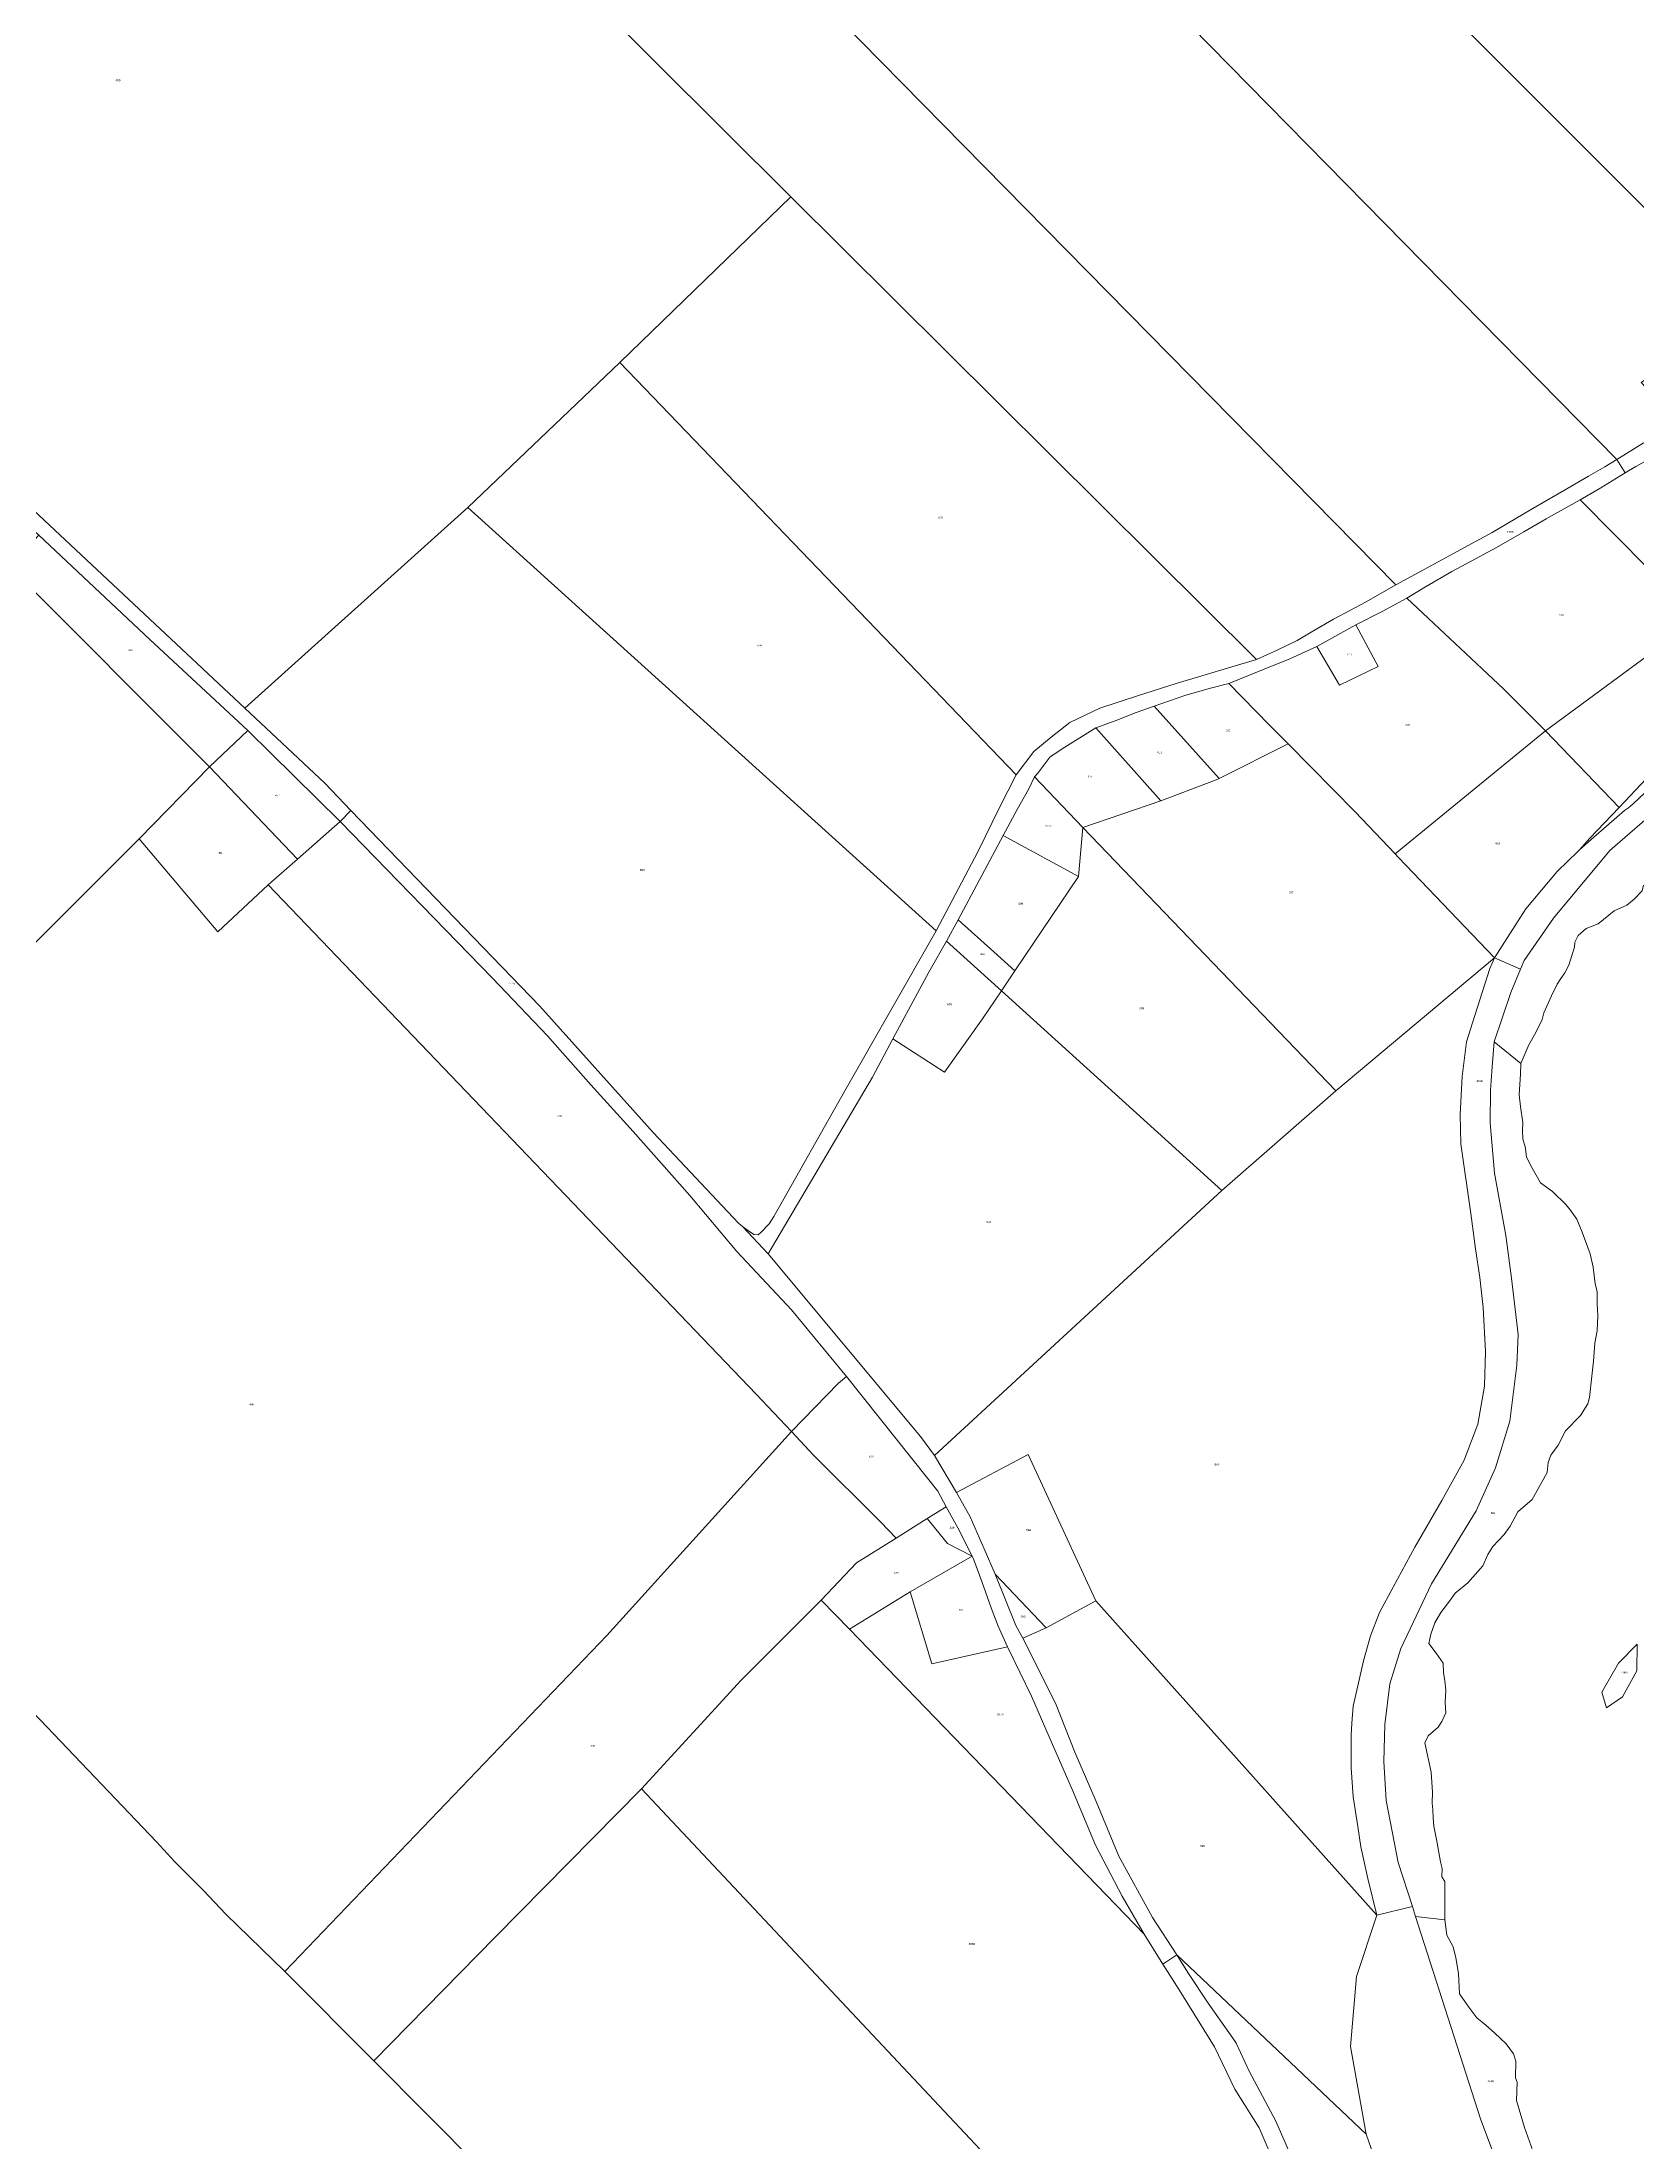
# Model space of a CAD drawing. Header units: metres. Extents: x 208626 to 229755, y 5040476 to 5064226.
# Drawn here: x 216553 to 217748, y 5041454 to 5043026 of the extents above; entities that cross this region are included whole.
import ezdxf

# ---------------------------------------------------------------- set-up
doc = ezdxf.new("R2010")
doc.units = ezdxf.units.M
doc.header["$LTSCALE"] = 0.56
doc.layers.add('6', color=7, linetype='Continuous', lineweight=13)
doc.layers.add('61', color=7, linetype='Continuous')

msp = doc.modelspace()

# ---------------------------------------------------------------- linework, layer by layer
at = {"layer": '6'}
for points in [[(216871.0926, 5043783.6837), (216960.5795, 5043883.7877), (218007.9494, 5042800.6839), (217991.5124, 5042798.7009), (217973.8702, 5042795.9713), (217953.6443, 5042792.7777), (217925.7338, 5042786.5351), (217896.6288, 5042779.2588), (217880.4155, 5042773.7043)], [(216775.5389, 5043686.6132), (216871.0926, 5043783.6837), (217880.4155, 5042773.7043), (217855.6476, 5042766.4009), (217844.7998, 5042762.8108), (217800.133, 5042820.4244), (217772.3545, 5042799.0563), (217779.4772, 5042791.2214), (217749.918, 5042770.9217), (217779.4951, 5042739.4157), (217769.2776, 5042734.9648), (217751.5653, 5042725.6038), (217731.8527, 5042713.4104)], [(216642.3194, 5043559.1192), (216775.5389, 5043686.6132), (217731.8527, 5042713.4104), (217722.9108, 5042707.9233), (217710.5142, 5042700.8105), (217697.5079, 5042693.2912), (217667.2275, 5042675.814), (217638.573, 5042658.7432), (217611.7475, 5042644.3143), (217587.1574, 5042630.9016), (217566.4286, 5042619.5211)], [(216555.6856, 5043465.5546), (216642.3194, 5043559.1192), (217566.4286, 5042619.5211), (217544.3312, 5042606.8885), (217519.8991, 5042593.8447), (217503.1005, 5042584.2156), (217492.5651, 5042578.021), (217477.5532, 5042570.6835), (217462.2414, 5042563.7861), (217113.7689, 5042910.0491)], [(216147.386, 5043041.3303), (216358.1604, 5043254.168), (216555.6856, 5043465.5546), (217113.7689, 5042910.0491), (216985.6387, 5042785.893), (216871.9411, 5042677.3635), (216705.1451, 5042527.3015), (216503.2436, 5042716.097), (216353.0612, 5042851.8041), (216256.2038, 5042936.1589), (216212.7291, 5042975.4583), (216197.0385, 5042989.1642), (216183.5024, 5043002.766), (216161.9514, 5043025.2027), (216152.829, 5043035.3036)], [(216144.4715, 5043028.0069), (216152.829, 5043035.3036), (216161.9514, 5043025.2027), (216183.5024, 5043002.766), (216197.0385, 5042989.1642), (216212.7291, 5042975.4583), (216256.2038, 5042936.1589), (216353.0612, 5042851.8041), (216503.2436, 5042716.097), (216705.1451, 5042527.3015), (216764.8988, 5042471.1007), (216784.5377, 5042450.7316), (216776.4792, 5042442.5358), (216707.3832, 5042510.4738), (216634.1255, 5042578.5806), (216550.9262, 5042656.7822), (216455.4565, 5042743.6963), (216407.5322, 5042786.576), (216367.5366, 5042824.0595), (216275.8508, 5042905.7108), (216253.1008, 5042926.0457), (216204.4983, 5042968.3155), (216175.0134, 5042994.8378), (216157.6293, 5043012.9362)], [(216985.6387, 5042785.893), (217113.7689, 5042910.0491), (217462.2414, 5042563.7861), (217402.0969, 5042545.8352), (217373.7657, 5042536.8923), (217345.0405, 5042527.228), (217322.4605, 5042516.4756), (217308.4825, 5042505.7232), (217295.5796, 5042494.9709), (217282.3426, 5042477.3319)], [(216871.9411, 5042677.3635), (216985.6387, 5042785.893), (217282.3426, 5042477.3319), (217269.7739, 5042453.0366), (217253.6453, 5042419.7042), (217222.5096, 5042360.695)], [(217704.3981, 5042683.1063), (217718.5076, 5042691.572), (217738.0523, 5042703.3074), (217746.0783, 5042708.1266), (217770.0145, 5042721.4549), (217786.9263, 5042731.4973), (217800.3433, 5042736.7227), (217832.1499, 5042747.3487), (217853.0471, 5042753.3905), (217864.4919, 5042757.43), (217888.6714, 5042763.8606), (217962.2498, 5042689.0131), (217827.7343, 5042552.634), (217791.8491, 5042593.791), (217755.9289, 5042631.0251)], [(217574.5898, 5042609.7364), (217588.6994, 5042618.2021), (217608.4528, 5042629.4898), (217622.9248, 5042637.2015), (217641.8246, 5042647.5659), (217662.147, 5042659.3529), (217679.0008, 5042668.9967), (217704.3981, 5042683.1063), (217755.9289, 5042631.0251), (217791.8491, 5042593.791), (217678.3282, 5042510.3477), (217646.9571, 5042541.6793)], [(216705.1451, 5042527.3015), (216871.9411, 5042677.3635), (217222.5096, 5042360.695), (217155.156, 5042242.5821), (217101.0856, 5042146.8302), (217097.3914, 5042141.3692), (217091.4486, 5042135.1052), (217089.2, 5042133.1778), (217085.9876, 5042133.3384), (217081.3298, 5042136.7113), (217077.475, 5042139.2812), (217074.5839, 5042141.8511), (217010.7879, 5042209.7712), (216925.845, 5042304.1701), (216784.5377, 5042450.7316), (216764.8988, 5042471.1007)], [(216528.9783, 5042633.3291), (216550.9262, 5042656.7822), (216634.1255, 5042578.5806), (216707.3832, 5042510.4738), (216678.6046, 5042483.3588)], [(216117.6616, 5042216.8297), (216528.9783, 5042633.3291), (216678.6046, 5042483.3588), (216625.9348, 5042429.4115), (216295.9235, 5042099.6555), (216262.7473, 5042065.5768), (216229.9752, 5042100.0559), (216212.565, 5042118.8316), (216199.934, 5042131.1212), (216188.6686, 5042144.0935), (216146.2249, 5042185.432), (216131.2814, 5042202.4088)], [(217441.4553, 5042545.6862), (217466.7529, 5042555.8986), (217487.2078, 5042564.2471), (217507.4014, 5042573.4632), (217524.1764, 5042544.5675), (217553.1759, 5042558.5679), (217536.4328, 5042589.5918), (217556.1749, 5042599.5678), (217574.5898, 5042609.7364), (217646.9571, 5042541.6793), (217678.3282, 5042510.3477), (217565.9386, 5042418.2904), (217535.9597, 5042449.6779), (217485.9229, 5042500.4947), (217471.9584, 5042514.6768)], [(217507.4014, 5042573.4632), (217536.4328, 5042589.5918), (217553.1759, 5042558.5679), (217524.1764, 5042544.5675)], [(217678.3282, 5042510.3477), (217791.8491, 5042593.791), (217827.7343, 5042552.634), (217733.4978, 5042453.0783)], [(217385.5813, 5042528.857), (217391.2435, 5042530.8702), (217408.6361, 5042536.8092), (217426.8771, 5042541.8997), (217441.4553, 5042545.6862), (217471.9584, 5042514.6768), (217485.9229, 5042500.4947), (217434.2079, 5042474.6361)], [(217703.8371, 5042421.3598), (217711.693, 5042430.0427), (217733.4978, 5042453.0783), (217827.7343, 5042552.634), (217841.6148, 5042535.2524), (217794.933, 5042498.1463), (217765.4077, 5042475.8029), (217743.9588, 5042455.6809), (217740.4505, 5042452.7785), (217737.4556, 5042450.7233), (217731.8644, 5042445.6755), (217712.6173, 5042428.9773)], [(217342.0351, 5042512.6292), (217356.4583, 5042517.7197), (217372.154, 5042524.0829), (217385.5813, 5042528.857), (217434.2079, 5042474.6361), (217432.0688, 5042473.5665), (217390.6614, 5042458.046)], [(216678.6046, 5042483.3588), (216707.3832, 5042510.4738), (216776.4792, 5042442.5358), (216744.3828, 5042414.3369)], [(217295.9357, 5042476.0374), (217298.5249, 5042478.6265), (217307.4072, 5042490.6699), (217316.6491, 5042496.7507), (217342.0351, 5042512.6292), (217390.6614, 5042458.046), (217332.1857, 5042438.0364)], [(217565.9386, 5042418.2904), (217678.3282, 5042510.3477), (217733.4978, 5042453.0783), (217711.693, 5042430.0427), (217703.8371, 5042421.3598), (217702.6099, 5042420.0034), (217687.2057, 5042405.1816), (217663.7859, 5042377.0927), (217640.3505, 5042340.382), (217568.487, 5042415.6222)], [(217332.1857, 5042438.0364), (217390.6614, 5042458.046), (217432.0688, 5042473.5665), (217434.2079, 5042474.6361), (217485.9229, 5042500.4947), (217535.9597, 5042449.6779), (217565.9386, 5042418.2904), (217568.487, 5042415.6222), (217640.3505, 5042340.382), (217521.4954, 5042240.93)], [(216625.9348, 5042429.4115), (216678.6046, 5042483.3588), (216744.3828, 5042414.3369), (216722.4376, 5042395.0565), (216684.9945, 5042359.9295)], [(217272.6332, 5042432.0214), (217282.9899, 5042451.4402), (217288.483, 5042461.2642), (217291.7012, 5042466.8961), (217295.9357, 5042476.0374), (217332.1857, 5042438.0364), (217328.9883, 5042401.3791)], [(216722.4376, 5042395.0565), (216744.3828, 5042414.3369), (216776.4792, 5042442.5358), (216890.3524, 5042325.1885), (216931.6556, 5042281.9552), (216964.0805, 5042245.2842), (216995.7334, 5042210.5432), (217038.1946, 5042162.6778), (217073.2299, 5042120.7229), (217114.2388, 5042076.9834), (217155.3291, 5042027.0093), (217149.4606, 5042022.2153), (217114.1201, 5041985.9588), (217087.651, 5042014.0073)], [(217238.8296, 5042368.9597), (217272.6332, 5042432.0214), (217328.9883, 5042401.3791), (217281.341, 5042330.7375), (217265.515, 5042345.0213)], [(217271.2497, 5042315.7762), (217281.341, 5042330.7375), (217328.9883, 5042401.3791), (217332.1857, 5042438.0364), (217521.4954, 5042240.93), (217436.1953, 5042166.2133)], [(216262.7473, 5042065.5768), (216295.9235, 5042099.6555), (216625.9348, 5042429.4115), (216684.9945, 5042359.9295), (216722.4376, 5042395.0565), (217087.651, 5042014.0073), (217114.1201, 5041985.9588), (216975.9847, 5041833.3636), (216734.9573, 5041581.9084), (216690.8934, 5041624.7706), (216674.069, 5041642.3962), (216652.7646, 5041663.8357), (216638.9509, 5041678.7544), (216551.925, 5041770.2007), (216380, 5041946.81), (216351.6403, 5041975.1728), (216341.4849, 5041985.247)], [(217230.2493, 5042352.9529), (217238.8296, 5042368.9597), (217265.515, 5042345.0213), (217281.341, 5042330.7375), (217271.2497, 5042315.7762)], [(217190.1487, 5042279.8796), (217216.9655, 5042329.7494), (217217.8553, 5042331.4042), (217230.2493, 5042352.9529), (217271.2497, 5042315.7762), (217261.8412, 5042301.8273), (217257.0982, 5042294.7953), (217228.677, 5042254.8428)], [(217221.1701, 5041967.922), (217436.1953, 5042166.2133), (217521.4954, 5042240.93), (217640.3505, 5042340.382), (217636.9124, 5042332.556), (217623.7662, 5042291.8685), (217619.3774, 5042277.5048), (217616.1854, 5042251.5705), (217614.5895, 5042223.2422), (217614.9885, 5042201.2977), (217622.5693, 5042149.03), (217626.1602, 5042122.6967), (217629.3521, 5042101.1512), (217631.746, 5042078.8078), (217633.488, 5042045.7849), (217632.8615, 5042019.8725), (217627.9049, 5041991.4847), (217617.5411, 5041964.4488), (217600.8272, 5041934.2878), (217580.555, 5041899.3746), (217564.3703, 5041869.3722), (217554.342, 5041850.5855), (217547.5592, 5041833.0299), (217542.3723, 5041814.2774), (217537.9117, 5041795.726), (217534.3925, 5041780.3633), (217533.5945, 5041767.5956), (217532.9286, 5041758.3528), (217532.9286, 5041734.2678), (217534.3925, 5041712.535), (217538.0601, 5041690.3888), (217540.3773, 5041675.0299), (217545.5642, 5041651.4895), (217552.316, 5041623.9158), (217342.0243, 5041859.2694), (217291.369, 5041968.634), (217237.6286, 5041940.252)], [(217096.8148, 5042118.8268), (217174.7346, 5042251.2149), (217190.1487, 5042279.8796), (217228.677, 5042254.8428), (217257.0982, 5042294.7953), (217261.8412, 5042301.8273), (217271.2497, 5042315.7762), (217436.1953, 5042166.2133), (217221.1701, 5041967.922), (217210.6588, 5041982.3396)], [(217114.1201, 5041985.9588), (217149.4606, 5042022.2153), (217155.3291, 5042027.0093), (217215.9408, 5041951.0721), (217223.7105, 5041941.2738), (217229.948, 5041929.548), (217215.7349, 5041920.9186), (217192.4087, 5041906.1845), (217180.7897, 5041918.3597), (217130.7305, 5041968.3398)], [(216734.9573, 5041581.9084), (216975.9847, 5041833.3636), (217114.1201, 5041985.9588), (217130.7305, 5041968.3398), (217180.7897, 5041918.3597), (217192.4087, 5041906.1845), (217162.8311, 5041887.7762), (217136.5046, 5041859.8356), (217076.5048, 5041799.8804), (217001.9546, 5041718.4965), (216892.4805, 5041607.5091), (216801.5375, 5041514.9246)], [(217237.6286, 5041940.252), (217291.369, 5041968.634), (217342.0243, 5041859.2694), (217304.8775, 5041838.9664), (217266.496, 5041879.2945), (217258.356, 5041898.1984), (217247.8975, 5041922.0206)], [(217215.7349, 5041920.9186), (217229.948, 5041929.548), (217238.601, 5041913.8862), (217249.3896, 5041892.5699), (217230.9632, 5041902.137)], [(217136.5046, 5041859.8356), (217162.8311, 5041887.7762), (217192.4087, 5041906.1845), (217215.7349, 5041920.9186), (217230.9632, 5041902.137), (217249.3896, 5041892.5699), (217203.043, 5041865.8696), (217157.5647, 5041837.9708)], [(217203.043, 5041865.8696), (217249.3896, 5041892.5699), (217250.5993, 5041889.9734), (217256.6129, 5041873.7951), (217263.5853, 5041854.0401), (217268.8878, 5041840.3517), (217275.9123, 5041824.8333), (217219.2195, 5041812.1633)], [(217157.5647, 5041837.9708), (217203.043, 5041865.8696), (217219.2195, 5041812.1633), (217275.9123, 5041824.8333), (217276.368, 5041823.8266), (217293.7989, 5041787.8027), (217309.4867, 5041751.7788), (217324.5934, 5041717.4981), (217341.6794, 5041676.245), (217361.6523, 5041638.1149), (217378.001, 5041609.6633)], [(217266.496, 5041879.2945), (217304.8775, 5041838.9664), (217287.4075, 5041831.3799), (217282.1783, 5041840.6764)], [(217001.9546, 5041718.4965), (217076.5048, 5041799.8804), (217136.5046, 5041859.8356), (217157.5647, 5041837.9708), (217378.001, 5041609.6633), (217392.1494, 5041587.3803), (217404.3216, 5041568.2097), (217430.6496, 5041525.5403), (217446.0832, 5041493.7652), (217464.2938, 5041464.9142), (217480.9956, 5041425.9433), (217490.7383, 5041384.8846), (217491.4342, 5041364.0073), (217488.6506, 5041336.8669), (217485.171, 5041312.5101), (217474.4315, 5041277.982), (217472.2271, 5041266.9599), (217459.0005, 5041231.6891)], [(217287.4075, 5041831.3799), (217304.8775, 5041838.9664), (217342.0243, 5041859.2694), (217552.316, 5041623.9158), (217537.0473, 5041578.0472), (217532.4957, 5041525.7043), (217544.132, 5041460.1744), (217402.5823, 5041594.2108), (217384.2642, 5041622.1897), (217359.2115, 5041668.1197), (217342.0747, 5041709.0043), (217326.3365, 5041745.9685), (217311.8108, 5041782.5734)], [(217720.684, 5041790.9242), (217733.0283, 5041812.5112), (217747.1213, 5041826.692), (217746.8134, 5041806.8099), (217736.1331, 5041787.3903), (217724.1357, 5041779.1096)], [(216801.5375, 5041514.9246), (216892.4805, 5041607.5091), (217001.9546, 5041718.4965), (217459.0005, 5041231.6891), (217426.2609, 5041130.1569), (217374.285, 5040950.993), (217367.4751, 5040947.7883), (217358.2618, 5040953.797), (217341.9272, 5040970.3908), (217275.898, 5041037.8014)]]:
    msp.add_lwpolyline(points, close=True, dxfattribs=at)
for points in [[(218079.7432, 5042805.4141), (218065.5395, 5042799.4248), (218043.947, 5042796.5669), (218031.563, 5042794.6617), (218020.3253, 5042793.205), (218008.8045, 5042791.3859), (217996.3164, 5042789.5811), (217982.3448, 5042787.3584), (217965.8329, 5042784.8181), (217948.0508, 5042780.6901), (217923.918, 5042774.3393), (217902.643, 5042768.6237), (217888.6714, 5042763.8606), (217864.4919, 5042757.43), (217853.0471, 5042753.3905), (217832.1499, 5042747.3487), (217800.3433, 5042736.7227), (217786.9263, 5042731.4973), (217770.0145, 5042721.4549), (217746.0783, 5042708.1266), (217738.0523, 5042703.3074), (217731.8527, 5042713.4104)], [(217077.475, 5042139.2812), (217081.3298, 5042136.7113), (217085.9876, 5042133.3384), (217089.2, 5042133.1778), (217091.4486, 5042135.1052), (217097.3914, 5042141.3692), (217101.0856, 5042146.8302), (217155.156, 5042242.5821), (217222.5096, 5042360.695), (217253.6453, 5042419.7042), (217269.7739, 5042453.0366), (217282.3426, 5042477.3319), (217295.5796, 5042494.9709), (217308.4825, 5042505.7232), (217322.4605, 5042516.4756), (217345.0405, 5042527.228), (217373.7657, 5042536.8923), (217402.0969, 5042545.8352), (217462.2414, 5042563.7861), (217477.5532, 5042570.6835), (217492.5651, 5042578.021), (217503.1005, 5042584.2156), (217519.8991, 5042593.8447), (217544.3312, 5042606.8885), (217566.4286, 5042619.5211), (217587.1574, 5042630.9016), (217611.7475, 5042644.3143), (217638.573, 5042658.7432), (217667.2275, 5042675.814), (217697.5079, 5042693.2912), (217710.5142, 5042700.8105), (217722.9108, 5042707.9233), (217731.8527, 5042713.4104), (217738.0523, 5042703.3074), (217718.5076, 5042691.572), (217704.3981, 5042683.1063), (217679.0008, 5042668.9967), (217662.147, 5042659.3529), (217641.8246, 5042647.5659), (217622.9248, 5042637.2015)], [(217731.8527, 5042713.4104), (217751.5653, 5042725.6038)], [(217622.9248, 5042637.2015), (217608.4528, 5042629.4898), (217588.6994, 5042618.2021), (217574.5898, 5042609.7364), (217556.1749, 5042599.5678), (217536.4328, 5042589.5918), (217507.4014, 5042573.4632), (217487.2078, 5042564.2471), (217466.7529, 5042555.8986), (217441.4553, 5042545.6862), (217426.8771, 5042541.8997), (217408.6361, 5042536.8092), (217391.2435, 5042530.8702), (217385.5813, 5042528.857), (217372.154, 5042524.0829), (217356.4583, 5042517.7197), (217342.0351, 5042512.6292), (217316.6491, 5042496.7507), (217307.4072, 5042490.6699), (217298.5249, 5042478.6265), (217295.9357, 5042476.0374), (217291.7012, 5042466.8961), (217288.483, 5042461.2642), (217282.9899, 5042451.4402), (217272.6332, 5042432.0214), (217238.8296, 5042368.9597), (217230.2493, 5042352.9529), (217217.8553, 5042331.4042), (217216.9655, 5042329.7494), (217190.1487, 5042279.8796), (217174.7346, 5042251.2149), (217096.8148, 5042118.8268), (217077.475, 5042139.2812)], [(217890.2916, 5042547.6211), (217788.5491, 5042472.6109), (217765.8067, 5042454.6564), (217726.7057, 5042420.7422), (217684.4127, 5042370.0705), (217662.4683, 5042338.5503), (217659.6912, 5042331.8853), (217640.3505, 5042340.382)], [(217640.3505, 5042340.382), (217663.7859, 5042377.0927), (217687.2057, 5042405.1816), (217702.6099, 5042420.0034), (217703.8371, 5042421.3598), (217712.6173, 5042428.9773), (217731.8644, 5042445.6755), (217737.4556, 5042450.7233), (217740.4505, 5042452.7785), (217743.9588, 5042455.6809), (217765.4077, 5042475.8029)], [(216776.4792, 5042442.5358), (216784.5377, 5042450.7316), (216925.845, 5042304.1701), (217010.7879, 5042209.7712), (217074.5839, 5042141.8511), (217077.475, 5042139.2812), (217096.8148, 5042118.8268), (217210.6588, 5041982.3396), (217221.1701, 5041967.922), (217237.6286, 5041940.252), (217247.8975, 5041922.0206), (217258.356, 5041898.1984), (217266.496, 5041879.2945), (217282.1783, 5041840.6764), (217287.4075, 5041831.3799), (217311.8108, 5041782.5734), (217326.3365, 5041745.9685), (217342.0747, 5041709.0043), (217359.2115, 5041668.1197), (217384.2642, 5041622.1897), (217402.5823, 5041594.2108), (217392.1494, 5041587.3803), (217378.001, 5041609.6633), (217361.6523, 5041638.1149), (217341.6794, 5041676.245), (217324.5934, 5041717.4981), (217309.4867, 5041751.7788), (217293.7989, 5041787.8027), (217276.368, 5041823.8266), (217275.9123, 5041824.8333), (217268.8878, 5041840.3517), (217263.5853, 5041854.0401), (217256.6129, 5041873.7951), (217250.5993, 5041889.9734), (217249.3896, 5041892.5699), (217238.601, 5041913.8862), (217229.948, 5041929.548), (217223.7105, 5041941.2738), (217215.9408, 5041951.0721), (217155.3291, 5042027.0093)], [(217640.1248, 5042277.5048), (217652.4935, 5042314.6109), (217659.6912, 5042331.8853), (217662.4683, 5042338.5503), (217684.4127, 5042370.0705), (217726.7057, 5042420.7422), (217765.8067, 5042454.6564)], [(217155.3291, 5042027.0093), (217114.2388, 5042076.9834), (217073.2299, 5042120.7229), (217038.1946, 5042162.6778), (216995.7334, 5042210.5432), (216964.0805, 5042245.2842), (216931.6556, 5042281.9552), (216890.3524, 5042325.1885), (216776.4792, 5042442.5358)], [(217751.835, 5042394.8635), (217750.877, 5042390.5524), (217744.8956, 5042384.4083), (217739.3808, 5042379.7747), (217729.8765, 5042375.6091), (217717.8254, 5042365.8835), (217708.9638, 5042362.2909), (217702.8419, 5042357.2769), (217700.4679, 5042352.1897), (217700.1288, 5042348.4592), (217698.433, 5042343.0329), (217695.791, 5042334.9874), (217693.0068, 5042329.128), (217689.9545, 5042325.0583), (217687.2413, 5042320.6495), (217682.8578, 5042311.995), (217677.1097, 5042299.3013), (217675.8599, 5042294.2968), (217671.1221, 5042284.452), (217665.853, 5042275.3508), (217660.1049, 5042261.4596), (217640.1248, 5042277.5048)], [(217532.9286, 5041734.2678), (217532.9286, 5041758.3528), (217533.5945, 5041767.5956), (217534.3925, 5041780.3633), (217537.9117, 5041795.726), (217542.3723, 5041814.2774), (217547.5592, 5041833.0299), (217554.342, 5041850.5855), (217564.3703, 5041869.3722), (217580.555, 5041899.3746), (217600.8272, 5041934.2878), (217617.5411, 5041964.4488), (217627.9049, 5041991.4847), (217632.8615, 5042019.8725), (217633.488, 5042045.7849), (217631.746, 5042078.8078), (217629.3521, 5042101.1512), (217626.1602, 5042122.6967), (217622.5693, 5042149.03), (217614.9885, 5042201.2977), (217614.5895, 5042223.2422), (217616.1854, 5042251.5705), (217619.3774, 5042277.5048), (217623.7662, 5042291.8685), (217636.9124, 5042332.556), (217640.3505, 5042340.382), (217659.6912, 5042331.8853), (217652.4935, 5042314.6109), (217640.1248, 5042277.5048), (217638.5289, 5042258.7523), (217637.366, 5042241.404), (217636.9329, 5042216.8583), (217640.3211, 5042179.3471), (217648.8317, 5042132.5384), (217652.8925, 5042100.7522), (217658.0794, 5042058.4593), (217656.8824, 5042035.7169), (217651.7866, 5041993.7377), (217640.9228, 5041958.7118), (217626.5276, 5041926.476)], [(217557.5785, 5041739.0385), (217558.3319, 5041766.7976), (217561.9228, 5041797.1208), (217570.3016, 5041823.4542), (217593.0396, 5041872.0176), (217626.5276, 5041926.476), (217640.9228, 5041958.7118), (217651.7866, 5041993.7377), (217656.8824, 5042035.7169), (217658.0794, 5042058.4593), (217652.8925, 5042100.7522), (217648.8317, 5042132.5384), (217640.3211, 5042179.3471), (217636.9329, 5042216.8583), (217637.366, 5042241.404), (217638.5289, 5042258.7523), (217640.1248, 5042277.5048), (217660.1049, 5042261.4596), (217659.7708, 5042253.4992), (217658.7533, 5042237.8986), (217659.7708, 5042229.0809), (217661.4665, 5042217.2109), (217661.1273, 5042211.4455), (217661.4665, 5042204.6626), (217663.1622, 5042199.2363), (217664.1796, 5042191.436), (217667.2319, 5042185.3315), (217674.7146, 5042172.1245), (217683.5763, 5042165.6579), (217693.875, 5042155.5987), (217696.9885, 5042151.7666), (217701.8245, 5042144.9735), (217705.8942, 5042135.1383), (217711.9988, 5042118.8595), (217714.0336, 5042109.0243), (217715.7293, 5042096.476), (217717.0859, 5042090.7106), (217717.0859, 5042081.5537), (217717.5859, 5042072.4907), (217717.1069, 5042061.234)], [(217717.1069, 5042061.234), (217715.3902, 5042052.0483), (217714.3728, 5042038.4826), (217713.0162, 5042027.2909), (217711.3588, 5042011.4171), (217710.1613, 5042006.627), (217704.6527, 5041998.0048), (217693.396, 5041986.5086), (217687.8874, 5041975.7309), (217682.4933, 5041968.28), (217680.4585, 5041962.8537), (217679.7802, 5041955.3926), (217668.5885, 5041935.044), (217657.7359, 5041925.8872), (217651.9705, 5041915.0346), (217647.5616, 5041908.93), (217639.083, 5041899.7732), (217635.3525, 5041894.0077), (217631.6219, 5041885.5292), (217620.4302, 5041872.6417), (217610.9342, 5041864.8415), (217606.5253, 5041859.076), (217600.0816, 5041850.5975), (217595.6728, 5041842.7972), (217592.6205, 5041834.3186), (217591.2639, 5041827.1966), (217596.6902, 5041820.0746), (217601.7773, 5041812.6135), (217602.1165, 5041805.4915), (217603.1339, 5041799.3869), (217603.8122, 5041792.2649), (217603.473, 5041783.108), (217603.8122, 5041775.3077), (217600.7599, 5041768.864), (217598.0468, 5041764.7943), (217590.6486, 5041758.261), (217588.2536, 5041752.9919), (217592.9596, 5041730.88), (217593.977, 5041715.9577), (217593.6379, 5041707.8183)], [(217626.5276, 5041926.476), (217593.0396, 5041872.0176), (217570.3016, 5041823.4542), (217561.9228, 5041797.1208), (217558.3319, 5041766.7976), (217557.5785, 5041739.0385), (217559.1299, 5041709.742), (217568.3066, 5041663.4592), (217578.8342, 5041630.4092), (217552.316, 5041623.9158), (217545.5642, 5041651.4895), (217540.3773, 5041675.0299), (217538.0601, 5041690.3888), (217534.3925, 5041712.535), (217532.9286, 5041734.2678)], [(217593.6379, 5041707.8183), (217594.1872, 5041702.9216), (217594.4807, 5041696.7084), (217594.9945, 5041690.522), (217597.0293, 5041679.3303), (217599.9893, 5041663.8963), (217601.1868, 5041658.8667), (217600.9473, 5041652.6396), (217603.1028, 5041649.2865), (217603.1028, 5041620.546), (217581.1634, 5041623.0969), (217578.8342, 5041630.4092), (217568.3066, 5041663.4592), (217559.1299, 5041709.742), (217557.5785, 5041739.0385)], [(217532.4957, 5041525.7043), (217537.0473, 5041578.0472), (217552.316, 5041623.9158), (217578.8342, 5041630.4092), (217581.1634, 5041623.0969), (217614.3495, 5041519.65), (217629.7511, 5041471.545), (217638.9279, 5041446.8076)], [(217638.9279, 5041446.8076), (217629.7511, 5041471.545), (217614.3495, 5041519.65), (217581.1634, 5041623.0969), (217603.1028, 5041620.546), (217604.4905, 5041609.1277), (217609.2385, 5041600.31), (217611.2733, 5041592.1706), (217613.3082, 5041580.3006), (217613.9865, 5041565.0392), (217621.1085, 5041555.204), (217627.0533, 5041547.0182), (217633.7594, 5041541.7491), (217640.226, 5041536.001), (217649.0877, 5041527.6183), (217654.5963, 5041520.1937), (217656.2728, 5041514.6851), (217656.1179, 5041502.2587), (217657.2308, 5041498.8778), (217656.7518, 5041485.2261), (217662.823, 5041464.992), (217668.9276, 5041447.6957)], [(217480.9956, 5041425.9433), (217464.2938, 5041464.9142), (217446.0832, 5041493.7652), (217430.6496, 5041525.5403), (217404.3216, 5041568.2097), (217392.1494, 5041587.3803), (217402.5823, 5041594.2108), (217410.7088, 5041581.131), (217426.1103, 5041558.2232), (217446.1134, 5041529.5231), (217446.991, 5041528.2639), (217456.7961, 5041507.2422), (217476.6359, 5041469.767), (217492.0669, 5041434.4962)], [(217492.0669, 5041434.4962), (217476.6359, 5041469.767), (217456.7961, 5041507.2422), (217446.991, 5041528.2639), (217446.1134, 5041529.5231), (217426.1103, 5041558.2232), (217410.7088, 5041581.131), (217402.5823, 5041594.2108), (217544.132, 5041460.1744), (217574.9238, 5041372.2971)], [(217608.2056, 5040820.7923), (217614.1905, 5040837.5499), (217620.9733, 5040853.9084), (217632.544, 5040890.2165), (217637.3674, 5040915.9033), (217646.3794, 5040980.339), (217650.4986, 5041006.7216), (217652.4935, 5041021.8832), (217654.8864, 5041046.8156), (217665.2612, 5041123.6257), (217668.1952, 5041162.1937), (217621.2966, 5041195.0792), (217609.837, 5041237.1491), (217597.4485, 5041285.5771), (217588.4386, 5041323.8691), (217574.9238, 5041372.2971), (217544.132, 5041460.1744), (217532.4957, 5041525.7043)]]:
    msp.add_lwpolyline(points, dxfattribs=at)

# ---------------------------------------------------------------- texts
at = {"layer": '61'}
for s, width, p in [('459', 1.15, (216608.3984, 5042996.5)), ('605', 1.15, (217223.9375, 5042669.25)), ('4453', 1.2, (217649.4531, 5042658.5)), ('446', 1.15, (216617.6875, 5042570)), ('604', 1.15, (217088.6094, 5042573.5)), ('611', 0.85, (217388.125, 5042493.5)), ('452', 1.15, (216727.5469, 5042461.25)), ('4733', 1.2, (217303.875, 5042438.5)), ('625', 1.15, (217641.0156, 5042425.5)), ('603', 1.15, (217000.7656, 5042405.5)), ('597', 1.15, (217486.2656, 5042388.75)), ('609', 1.15, (217283.9063, 5042380.25)), ('608', 1.15, (217255.1875, 5042342.5)), ('4445', 1.2, (216902.4141, 5042320.5)), ('606', 1.15, (217230.7031, 5042305)), ('599', 1.15, (217374.5156, 5042302)), ('4540', 1.2, (217626.8594, 5042247.5)), ('450', 1.15, (216938.8906, 5042221.5)), ('598', 1.15, (217260.0703, 5042142)), ('449', 1.15, (216708.5, 5042005.5)), ('589', 1.15, (217172.0313, 5041966.5)), ('596', 1.15, (217430.7656, 5041960.5)), ('439', 1.15, (217232.5625, 5041913.25)), ('594', 1.15, (217289.8281, 5041911.5)), ('438', 1.15, (217190.7969, 5041879.5)), ('593', 1.15, (217285.6875, 5041846.75)), ('4006', 1.2, (217735.093, 5041804.8688)), ('3979', 1.2, (217267.7813, 5041773.5)), ('440', 1.15, (216963.6875, 5041750)), ('595', 1.15, (217419.8594, 5041675)), ('3080', 1.2, (217246.6875, 5041601.75)), ('4589', 1.2, (217635, 5041499))]:
    msp.add_text(s, height=1.4, dxfattribs=dict(at, width=width)).set_placement(p)
for s, p in [('614', (217688.7188, 5042596.5)), ('613', (217530.2813, 5042566.75)), ('612', (217439.375, 5042510)), ('615', (217573.6328, 5042514)), ('610', (217335.9375, 5042475.5)), ('451', (216685.1563, 5042418.25)), ('601', (217637.5781, 5041924.25)), ('591', (217239.4844, 5041851.75))]:
    msp.add_text(s, height=1.4, dxfattribs=at).set_placement(p)

doc.saveas('drawing.dxf')
